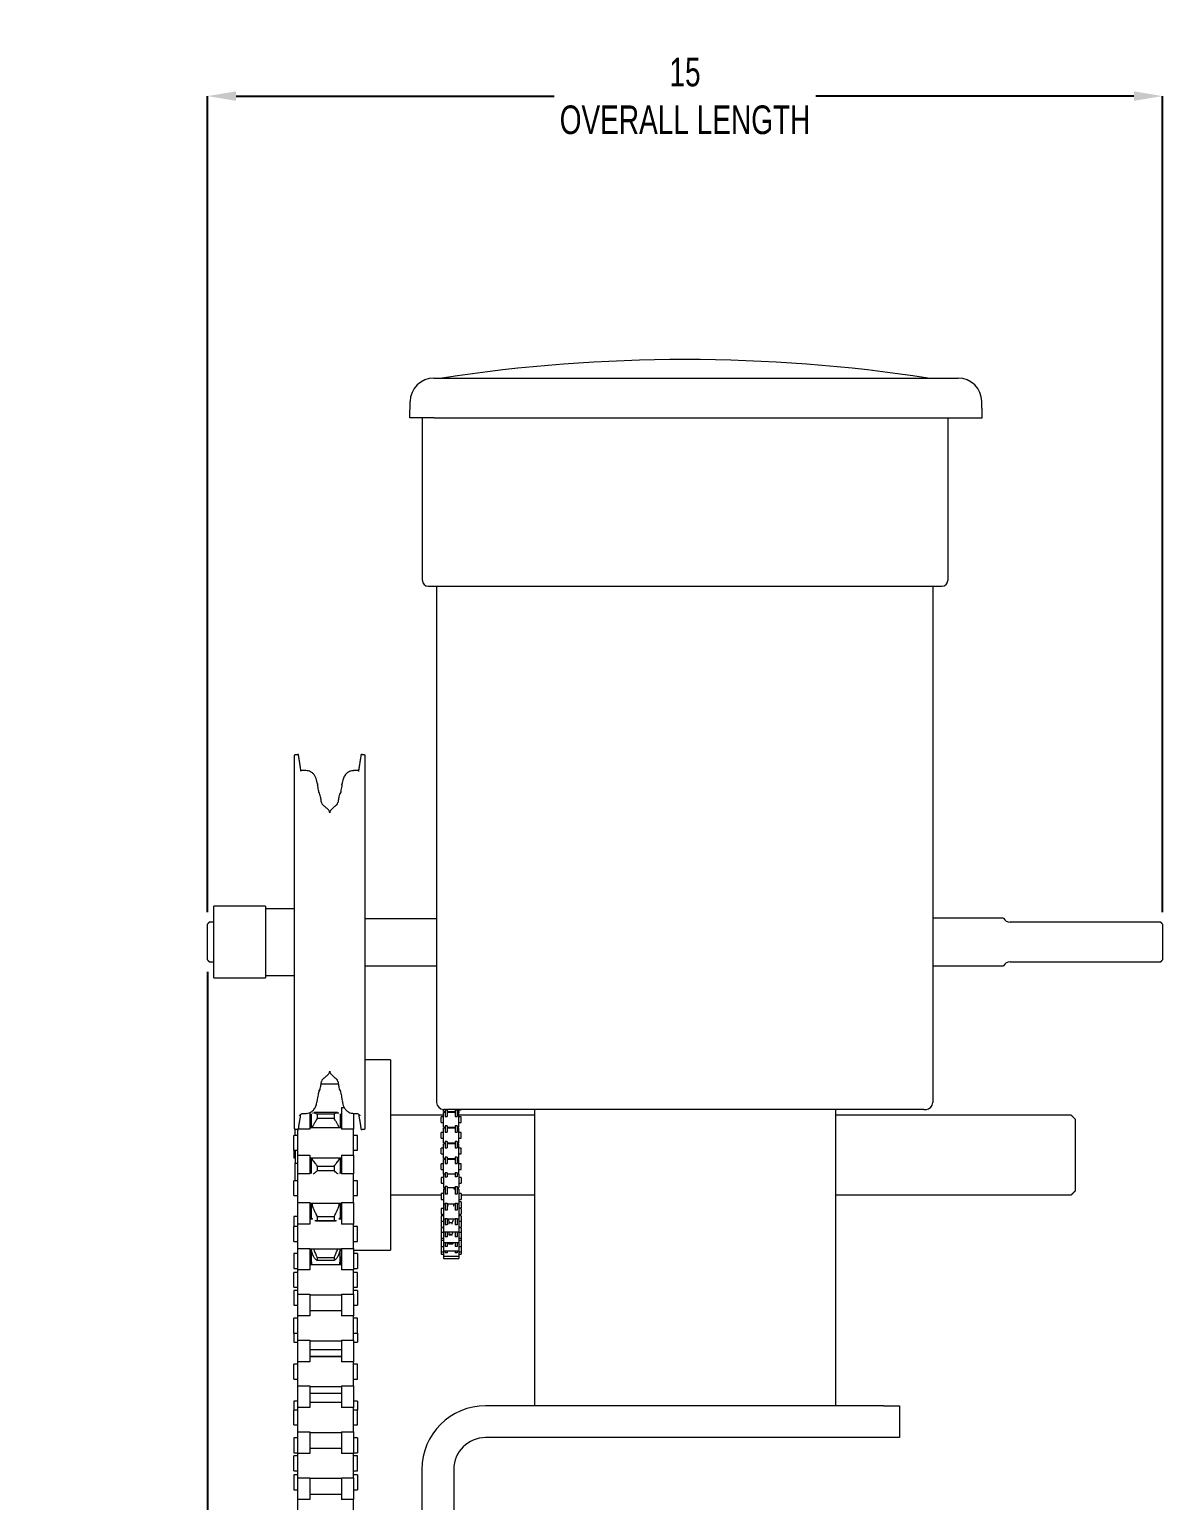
# Model space of a CAD drawing. Header units: inches. Extents: x -0.8 to 20, y 3.1 to 20.9.
# Drawn here: x 13.54 to 19.48, y 13.23 to 20.93 of the extents above; entities that cross this region are included whole.
import ezdxf

# ---------------------------------------------------------------- set-up
doc = ezdxf.new("R2010")
doc.units = ezdxf.units.IN
doc.header["$MEASUREMENT"] = 0
doc.header["$PDSIZE"] = -1
doc.layers.add('DIM', color=1, linetype='Continuous')
doc.styles.add('SLDTEXTSTYLE0', font='ARIAL.TTF', dxfattribs={"width": 0.7})
doc.dimstyles.new('SLDDIMSTYLE0', dxfattribs={"dimtxt": 0.15, "dimasz": 0.15, "dimexe": 0, "dimexo": 0.0625, "dimgap": 0.0375, "dimtad": 0, "dimtih": 1, "dimtoh": 1, "dimdec": 3, "dimlfac": 3, "dimrnd": 1e-09, "dimzin": 12, "dimdsep": 46, "dimtxsty": 'SLDTEXTSTYLE0', "dimsah": 1, "dimcen": 0.09, "dimadec": 0, "dimazin": 0, "dimtfac": 1, "dimtdec": 3, "dimtofl": 0, "dimtmove": 0, "dimatfit": 3, "dimfxl": 0, "dimtolj": 1, "dimtzin": 12, "dimarcsym": 0})
doc.dimstyles.new('SLDDIMSTYLE2', dxfattribs={"dimtxt": 0.15, "dimasz": 0.15, "dimexe": 0, "dimexo": 0.0625, "dimgap": 0.0375, "dimtad": 0, "dimtih": 1, "dimtoh": 1, "dimdec": 3, "dimlfac": 3, "dimrnd": 1e-09, "dimzin": 12, "dimdsep": 46, "dimtxsty": 'SLDTEXTSTYLE0', "dimsah": 1, "dimcen": 0.09, "dimadec": 0, "dimazin": 0, "dimtfac": 1, "dimtdec": 3, "dimtofl": 0, "dimtmove": 0, "dimatfit": 3, "dimfxl": 0, "dimtolj": 1, "dimtzin": 12, "dimarcsym": 0})

# ---------------------------------------------------------------- blocks, each defined once
blk = doc.blocks.new('*D11')
at = {"color": 0, "linetype": 'ByBlock', "lineweight": -2}
for p, q in [((14.4753, 16.3089), (14.4753, 20.581)), ((14.6253, 20.581), (16.291, 20.581)), ((19.3253, 20.581), (17.6596, 20.581)), ((19.4753, 16.3089), (19.4753, 20.581))]:
    blk.add_line(p, q, dxfattribs=at)
at = {"color": 0, "linetype": 'ByBlock'}
for points in [[(14.4753, 20.581), (14.6253, 20.556), (14.6253, 20.606)], [(19.4753, 20.581), (19.3253, 20.556), (19.3253, 20.606)]]:
    blk.add_solid(points, dxfattribs=at)
at = {"layer": 'DEFPOINTS', "color": 0, "linetype": 'ByBlock'}
for p in [(14.4753, 16.2464), (19.4753, 16.2464)]:
    blk.add_point(p, dxfattribs=at)
at = {"color": 0, "linetype": 'ByBlock', "insert": (16.9753, 20.581), "char_height": 0.15, "attachment_point": 5, "style": 'SLDTEXTSTYLE0'}
blk.add_mtext('15\\POVERALL LENGTH', dxfattribs=at)
blk = doc.blocks.new('*D12')
at = {"color": 0, "linetype": 'ByBlock', "lineweight": -2}
for p, q in [((14.4753, 15.9959), (14.4753, 10.6109)), ((15.8897, 13.0789), (15.8897, 10.6109)), ((14.4753, 10.6109), (14.0191, 10.6109)), ((14.6253, 10.6109), (15.7397, 10.6109))]:
    blk.add_line(p, q, dxfattribs=at)
at = {"color": 0, "linetype": 'ByBlock'}
for points in [[(14.4753, 10.6109), (14.6253, 10.5859), (14.6253, 10.6359)], [(15.8897, 10.6109), (15.7397, 10.5859), (15.7397, 10.6359)]]:
    blk.add_solid(points, dxfattribs=at)
at = {"layer": 'DEFPOINTS', "color": 0, "linetype": 'ByBlock'}
for p in [(14.4753, 16.0584), (15.8897, 13.1414)]:
    blk.add_point(p, dxfattribs=at)
at = {"color": 0, "linetype": 'ByBlock', "insert": (13.7647, 10.6109), "char_height": 0.15, "attachment_point": 5, "style": 'SLDTEXTSTYLE0'}
blk.add_mtext('4 1/4\\PSIDE\\PROOM', dxfattribs=at)

msp = doc.modelspace()

# ---------------------------------------------------------------- linework, layer by layer
at = {"color": 7, "linetype": 'Continuous', "lineweight": 15}
for p, q in [((15.660681, 19.104343), (15.662844, 19.104343)), ((15.662844, 19.104343), (18.287844, 19.104343)), ((18.287844, 19.104343), (18.290007, 19.104343)), ((18.290007, 19.104343), (18.404389, 19.104343)), ((15.534208, 18.89601), (15.5357, 18.981525)), ((15.662844, 18.89601), (15.534208, 18.89601)), ((15.600341, 18.045083), (15.600341, 18.89601)), ((15.662844, 18.89601), (18.530862, 18.89601)), ((18.350341, 18.89601), (18.350341, 18.045083)), ((15.630274, 18.01515), (15.651874, 18.01515)), ((15.651874, 18.01515), (18.298808, 18.01515)), ((15.675063, 18.01515), (15.675063, 15.338739)), ((15.75923, 18.015072), (15.935897, 18.015072)), ((18.272563, 18.01515), (18.272563, 15.312905)), ((18.298808, 18.01515), (18.320408, 18.01515)), ((14.929741, 17.130682), (14.929741, 15.836689)), ((15.300874, 15.174128), (15.300874, 17.130682)), ((15.050786, 16.977563), (15.0517, 16.974285)), ((14.508641, 15.964905), (14.508641, 16.339906)), ((14.778641, 16.339906), (14.778641, 15.964905)), ((15.675063, 16.27425), (15.300874, 16.27425)), ((14.475308, 16.058406), (14.475308, 16.246405)), ((19.475308, 16.246405), (19.475308, 16.058406)), ((14.929741, 15.836689), (14.929741, 15.174128)), ((15.434231, 15.53549), (15.434231, 14.938406)), ((15.115531, 15.472694), (15.115084, 15.472694)), ((15.675063, 15.338739), (15.675063, 15.312905)), ((15.010563, 15.260036), (15.010563, 15.17242)), ((15.017563, 15.251723), (15.017563, 15.179179)), ((15.048897, 15.252423), (15.048897, 15.22818)), ((15.048897, 15.252423), (15.13923, 15.252423)), ((15.13923, 15.252423), (15.13923, 15.22818)), ((15.170563, 15.251723), (15.170563, 15.179179)), ((15.17723, 15.286196), (15.17723, 15.17242)), ((15.17723, 15.286196), (15.191458, 15.286196)), ((15.239897, 15.255923), (15.239897, 15.17242)), ((15.710308, 15.26557), (15.710308, 15.27649)), ((15.710308, 15.183522), (15.710308, 15.260189)), ((15.72173, 15.276239), (15.71173, 15.276239)), ((15.730308, 15.271578), (15.720308, 15.271578)), ((15.720308, 15.271578), (15.720308, 15.239376)), ((15.72173, 15.276239), (15.725897, 15.276239)), ((18.225897, 15.276239), (15.725897, 15.276239)), ((15.730308, 15.271578), (15.730308, 15.239376)), ((15.767058, 15.260189), (15.767058, 15.26557)), ((15.781974, 15.271578), (15.771974, 15.271578)), ((15.771974, 15.271578), (15.771974, 15.239376)), ((15.781974, 15.271578), (15.781974, 15.239376)), ((15.791974, 15.26557), (15.791974, 15.27649)), ((15.791974, 15.26557), (15.791974, 15.260189)), ((15.791974, 15.183522), (15.791974, 15.260189)), ((15.802808, 15.276239), (15.802808, 15.2734)), ((16.188563, 13.945405), (16.188563, 15.276239)), ((17.76323, 15.276239), (17.76323, 13.945405)), ((18.225897, 15.276239), (18.230064, 15.276239)), ((18.230064, 15.276239), (18.240064, 15.276239)), ((14.93423, 15.140012), (14.93423, 15.173417)), ((15.010563, 15.17242), (14.951407, 15.17242)), ((15.13923, 15.22818), (15.048897, 15.22818)), ((15.239897, 15.17242), (15.17723, 15.17242)), ((15.239897, 15.036669), (15.239897, 15.17242)), ((15.699474, 15.206772), (15.699474, 15.236939)), ((15.710308, 15.101474), (15.710308, 15.178141)), ((15.720308, 15.239376), (15.730308, 15.239376)), ((15.730308, 15.18953), (15.720308, 15.18953)), ((15.720308, 15.18953), (15.720308, 15.157328)), ((15.730308, 15.18953), (15.730308, 15.157328)), ((15.767058, 15.183214), (15.767058, 15.183522)), ((15.767058, 15.178141), (15.767058, 15.183214)), ((15.771974, 15.239376), (15.781974, 15.239376)), ((15.781974, 15.18953), (15.771974, 15.18953)), ((15.771974, 15.18953), (15.771974, 15.157328)), ((15.781974, 15.18953), (15.781974, 15.157328)), ((15.791974, 15.101474), (15.791974, 15.178141)), ((15.802808, 15.206772), (15.802808, 15.236939)), ((19.017563, 15.225405), (19.017563, 15.078739)), ((14.92723, 15.062012), (14.92723, 15.140012)), ((14.947897, 15.036669), (14.947897, 15.171252)), ((15.260563, 15.062012), (15.260563, 15.140012)), ((15.699474, 15.124724), (15.699474, 15.154891)), ((15.710308, 15.019426), (15.710308, 15.096093)), ((15.720308, 15.157328), (15.730308, 15.157328)), ((15.730308, 15.107482), (15.720308, 15.107482)), ((15.720308, 15.107482), (15.720308, 15.07528)), ((15.730308, 15.107482), (15.730308, 15.07528)), ((15.767058, 15.096093), (15.767058, 15.101474)), ((15.771974, 15.157328), (15.781974, 15.157328)), ((15.781974, 15.107482), (15.771974, 15.107482)), ((15.771974, 15.107482), (15.771974, 15.07528)), ((15.781974, 15.107482), (15.781974, 15.07528)), ((15.791974, 15.019426), (15.791974, 15.096093)), ((15.802808, 15.124724), (15.802808, 15.154891)), ((14.92723, 15.062012), (14.92723, 15.044259)), ((14.92723, 15.044259), (14.92723, 15.023429)), ((14.93423, 15.062012), (14.93423, 14.995405)), ((14.947897, 15.036669), (15.010563, 15.036669)), ((14.947897, 14.902405), (14.947897, 15.036669)), ((15.010563, 15.036669), (15.010563, 14.938406)), ((15.017563, 15.022846), (15.017563, 14.942131)), ((15.170563, 15.022846), (15.170563, 14.942131)), ((15.17723, 15.036669), (15.239897, 15.036669)), ((15.17723, 15.036669), (15.17723, 14.938406)), ((15.239897, 15.036669), (15.239897, 14.938406)), ((15.699474, 15.042677), (15.699474, 15.072843)), ((15.720308, 15.07528), (15.730308, 15.07528)), ((15.730308, 15.025434), (15.720308, 15.025434)), ((15.720308, 15.025434), (15.720308, 14.993233)), ((15.730308, 15.025434), (15.730308, 14.993233)), ((15.767058, 15.014045), (15.767058, 15.019426)), ((15.771974, 15.07528), (15.781974, 15.07528)), ((15.781974, 15.025434), (15.771974, 15.025434)), ((15.771974, 15.025434), (15.771974, 14.993233)), ((15.781974, 15.025434), (15.781974, 14.993233)), ((15.802808, 15.042677), (15.802808, 15.072843)), ((19.017563, 15.078739), (19.017563, 14.995405)), ((14.93423, 14.902405), (14.93423, 14.995405)), ((15.010563, 14.995405), (15.017563, 14.995405)), ((15.048897, 14.979769), (15.048897, 14.954571)), ((15.048897, 14.979769), (15.13923, 14.979769)), ((15.13923, 14.954571), (15.048897, 14.954571)), ((15.13923, 14.979769), (15.13923, 14.954571)), ((15.699474, 14.960629), (15.699474, 14.990795)), ((15.710308, 14.937413), (15.710308, 15.014045)), ((15.720308, 14.993233), (15.730308, 14.993233)), ((15.730308, 14.943387), (15.720308, 14.943387)), ((15.720308, 14.943387), (15.720308, 14.922672)), ((15.730308, 14.943387), (15.730308, 14.922672)), ((15.771974, 14.993233), (15.781974, 14.993233)), ((15.781974, 14.943387), (15.771974, 14.943387)), ((15.771974, 14.943387), (15.771974, 14.922672)), ((15.781974, 14.943387), (15.781974, 14.922672)), ((15.791974, 14.937413), (15.791974, 15.014045)), ((15.802808, 14.960629), (15.802808, 14.990795)), ((19.017563, 14.995405), (19.017563, 14.848739)), ((14.92723, 14.824965), (14.92723, 14.902405)), ((15.010563, 14.938406), (14.947897, 14.938406)), ((14.947897, 14.788861), (14.947897, 14.902405)), ((15.239897, 14.938406), (15.17723, 14.938406)), ((15.239897, 14.788861), (15.239897, 14.938406)), ((15.260563, 14.824965), (15.260563, 14.902405)), ((15.434231, 14.938406), (15.434231, 14.538655)), ((15.699474, 14.920234), (15.699474, 14.900432)), ((15.699474, 14.900432), (15.699474, 14.890068)), ((15.720308, 14.937413), (15.710308, 14.937413)), ((15.710308, 14.937413), (15.710308, 14.866818)), ((15.720308, 14.922672), (15.730308, 14.922672)), ((15.730308, 14.872316), (15.720308, 14.872316)), ((15.720308, 14.872316), (15.720308, 14.832343)), ((15.771974, 14.937413), (15.730308, 14.937413)), ((15.730308, 14.872316), (15.730308, 14.832343)), ((15.767058, 14.858607), (15.767058, 14.867594)), ((15.781974, 14.922672), (15.771974, 14.922672)), ((15.771974, 14.872316), (15.781974, 14.872316)), ((15.771974, 14.872316), (15.771974, 14.832343)), ((15.791974, 14.937413), (15.781974, 14.937413)), ((15.781974, 14.872316), (15.781974, 14.832343)), ((15.791974, 14.937413), (15.791974, 14.866818)), ((15.802808, 14.920234), (15.802808, 14.900432)), ((15.802808, 14.900432), (15.802808, 14.890068)), ((14.947897, 14.788861), (15.010563, 14.788861)), ((14.947897, 14.67576), (14.947897, 14.788861)), ((15.010563, 14.788861), (15.010563, 14.67576)), ((15.17723, 14.788861), (15.239897, 14.788861)), ((15.17723, 14.788861), (15.17723, 14.67576)), ((15.239897, 14.788861), (15.239897, 14.67576)), ((15.699474, 14.835356), (15.699474, 14.81307)), ((15.699474, 14.81307), (15.699474, 14.80519)), ((15.710308, 14.858607), (15.710308, 14.801968)), ((15.710308, 14.801968), (15.710308, 14.78194)), ((15.730308, 14.832343), (15.720308, 14.832343)), ((15.781974, 14.832343), (15.771974, 14.832343)), ((15.791974, 14.858607), (15.791974, 14.801968)), ((15.791974, 14.801968), (15.791974, 14.78194)), ((15.802808, 14.835356), (15.802808, 14.81307)), ((15.802808, 14.81307), (15.802808, 14.80519)), ((15.802808, 14.791671), (15.802808, 14.761505)), ((14.92723, 14.71516), (14.92723, 14.662793)), ((15.017563, 14.785798), (15.017563, 14.706352)), ((15.048897, 14.71584), (15.048897, 14.693523)), ((15.048897, 14.71584), (15.13923, 14.71584)), ((15.13923, 14.71584), (15.13923, 14.693523)), ((15.170563, 14.785798), (15.170563, 14.706352)), ((15.699474, 14.75745), (15.699474, 14.732913)), ((15.699474, 14.732913), (15.699474, 14.727283)), ((15.699474, 14.718662), (15.699474, 14.689022)), ((15.710308, 14.7807), (15.710308, 14.718339)), ((15.710308, 14.718339), (15.710308, 14.704033)), ((15.720308, 14.784432), (15.730308, 14.784432)), ((15.720308, 14.784432), (15.720308, 14.747743)), ((15.730308, 14.747743), (15.720308, 14.747743)), ((15.730308, 14.784432), (15.730308, 14.747743)), ((15.771974, 14.784432), (15.781974, 14.784432)), ((15.771974, 14.784432), (15.771974, 14.747743)), ((15.781974, 14.747743), (15.771974, 14.747743)), ((15.781974, 14.784432), (15.781974, 14.747743)), ((15.791974, 14.78194), (15.791974, 14.7807)), ((15.791974, 14.7807), (15.791974, 14.718339)), ((15.791974, 14.718339), (15.791974, 14.704033)), ((15.802808, 14.75745), (15.802808, 14.732913)), ((15.802808, 14.732913), (15.802808, 14.727283)), ((15.802808, 14.718662), (15.802808, 14.689022)), ((14.92723, 14.584793), (14.92723, 14.662793)), ((15.010563, 14.67576), (14.947897, 14.67576)), ((14.947897, 14.548689), (14.947897, 14.67576)), ((15.017563, 14.706352), (15.017563, 14.701959)), ((15.13923, 14.693523), (15.048897, 14.693523)), ((15.170563, 14.701959), (15.170563, 14.706352)), ((15.239897, 14.67576), (15.17723, 14.67576)), ((15.239897, 14.548689), (15.239897, 14.67576)), ((15.260563, 14.584793), (15.260563, 14.662793)), ((15.699474, 14.689022), (15.699474, 14.662537)), ((15.699474, 14.662537), (15.699474, 14.658855)), ((15.699474, 14.656379), (15.699474, 14.632274)), ((15.710308, 14.704033), (15.710308, 14.644962)), ((15.710308, 14.644962), (15.710308, 14.635605)), ((15.710308, 14.635605), (15.710308, 14.584197)), ((15.720308, 14.704674), (15.730308, 14.704674)), ((15.720308, 14.704674), (15.720308, 14.672448)), ((15.730308, 14.672448), (15.720308, 14.672448)), ((15.720308, 14.635606), (15.730308, 14.635606)), ((15.720308, 14.635606), (15.720308, 14.608881)), ((15.730308, 14.704674), (15.730308, 14.672448)), ((15.730308, 14.635606), (15.730308, 14.608881)), ((15.740641, 14.675735), (15.740641, 14.683449)), ((15.740641, 14.683449), (15.756724, 14.683449)), ((15.756724, 14.675735), (15.756724, 14.683449)), ((15.771974, 14.704674), (15.781974, 14.704674)), ((15.771974, 14.704674), (15.771974, 14.672448)), ((15.781974, 14.672448), (15.771974, 14.672448)), ((15.771974, 14.635606), (15.781974, 14.635606)), ((15.771974, 14.635606), (15.771974, 14.608881)), ((15.781974, 14.704674), (15.781974, 14.672448)), ((15.781974, 14.635606), (15.781974, 14.608881)), ((15.791974, 14.704033), (15.791974, 14.644962)), ((15.791974, 14.644962), (15.791974, 14.635605)), ((15.791974, 14.635605), (15.791974, 14.584197)), ((15.802808, 14.689022), (15.802808, 14.662537)), ((15.802808, 14.662537), (15.802808, 14.658855)), ((15.802808, 14.656379), (15.802808, 14.632274)), ((15.699474, 14.632274), (15.699474, 14.604209)), ((15.699474, 14.604209), (15.699474, 14.602107)), ((15.699474, 14.602107), (15.699474, 14.589032)), ((15.699474, 14.589032), (15.699474, 14.559803)), ((15.699474, 14.559803), (15.699474, 14.558865)), ((15.699474, 14.558865), (15.699474, 14.53075)), ((15.710308, 14.584197), (15.710308, 14.578857)), ((15.710308, 14.578857), (15.710308, 14.537999)), ((15.730308, 14.608881), (15.720308, 14.608881)), ((15.720308, 14.579451), (15.720308, 14.559087)), ((15.730308, 14.559087), (15.720308, 14.559087)), ((15.730308, 14.579451), (15.730308, 14.559087)), ((15.740641, 14.623771), (15.756724, 14.623771)), ((15.740641, 14.617331), (15.740641, 14.623771)), ((15.756724, 14.617331), (15.740641, 14.617331)), ((15.740641, 14.570377), (15.740641, 14.575367)), ((15.740641, 14.575367), (15.756724, 14.575367)), ((15.756724, 14.570377), (15.740641, 14.570377)), ((15.756724, 14.617331), (15.756724, 14.623771)), ((15.756724, 14.570377), (15.756724, 14.575367)), ((15.781974, 14.608881), (15.771974, 14.608881)), ((15.771974, 14.579451), (15.771974, 14.559087)), ((15.781974, 14.559087), (15.771974, 14.559087)), ((15.781974, 14.579451), (15.781974, 14.559087)), ((15.791974, 14.584197), (15.791974, 14.578857)), ((15.791974, 14.578857), (15.791974, 14.537999)), ((15.802808, 14.632274), (15.802808, 14.604209)), ((15.802808, 14.604209), (15.802808, 14.602107)), ((15.802808, 14.602107), (15.802808, 14.589032)), ((15.802808, 14.589032), (15.802808, 14.559803)), ((15.802808, 14.559803), (15.802808, 14.558865)), ((15.802808, 14.558865), (15.802808, 14.53075)), ((14.92723, 14.522026), (14.92723, 14.464856)), ((14.947897, 14.548689), (15.010563, 14.548689)), ((14.947897, 14.435588), (14.947897, 14.548689)), ((15.010563, 14.548689), (15.010563, 14.435588)), ((15.017563, 14.545626), (15.017563, 14.506489)), ((15.017563, 14.506489), (15.017563, 14.467665)), ((15.048897, 14.500815), (15.048897, 14.484777)), ((15.048897, 14.500815), (15.13923, 14.500815)), ((15.13923, 14.484777), (15.048897, 14.484777)), ((15.13923, 14.500815), (15.13923, 14.484777)), ((15.170563, 14.506489), (15.170563, 14.545626)), ((15.170563, 14.506489), (15.170563, 14.467665)), ((15.17723, 14.548689), (15.239897, 14.548689)), ((15.17723, 14.548689), (15.17723, 14.435588)), ((15.239897, 14.548689), (15.239897, 14.435588)), ((15.260563, 14.522026), (15.260563, 14.464856)), ((15.699474, 14.53075), (15.699474, 14.53052)), ((15.699474, 14.53075), (15.699474, 14.517984)), ((15.710308, 14.537999), (15.710308, 14.535615)), ((15.710308, 14.535615), (15.710308, 14.507855)), ((15.710308, 14.507855), (15.710308, 14.50727)), ((15.710308, 14.50727), (15.710308, 14.494734)), ((15.720308, 14.535615), (15.720308, 14.524668)), ((15.730308, 14.524668), (15.720308, 14.524668)), ((15.720308, 14.50727), (15.720308, 14.506732)), ((15.730308, 14.506732), (15.720308, 14.506732)), ((15.730308, 14.535615), (15.730308, 14.524668)), ((15.730308, 14.50727), (15.730308, 14.506732)), ((15.771974, 14.535615), (15.771974, 14.524668)), ((15.781974, 14.524668), (15.771974, 14.524668)), ((15.771974, 14.50727), (15.771974, 14.506732)), ((15.781974, 14.506732), (15.771974, 14.506732)), ((15.781974, 14.535615), (15.781974, 14.524668)), ((15.781974, 14.50727), (15.781974, 14.506732)), ((15.791974, 14.537999), (15.791974, 14.535615)), ((15.791974, 14.535615), (15.791974, 14.507855)), ((15.791974, 14.507855), (15.791974, 14.50727)), ((15.791974, 14.50727), (15.791974, 14.494734)), ((15.802808, 14.53075), (15.802808, 14.53052)), ((15.802808, 14.53075), (15.802808, 14.517984)), ((14.92723, 14.464856), (14.92723, 14.444026)), ((14.92723, 14.34462), (14.92723, 14.42262)), ((15.010563, 14.435588), (14.947897, 14.435588)), ((14.947897, 14.308517), (14.947897, 14.435588)), ((15.017563, 14.467665), (15.017563, 14.461787)), ((15.170563, 14.461787), (15.170563, 14.467665)), ((15.239897, 14.435588), (15.17723, 14.435588)), ((15.239897, 14.308517), (15.239897, 14.435588)), ((15.260563, 14.464856), (15.260563, 14.444026)), ((15.260563, 14.34462), (15.260563, 14.42262)), ((14.92723, 14.328892), (14.92723, 14.271722)), ((15.260563, 14.328892), (15.260563, 14.271722)), ((14.92723, 14.271722), (14.92723, 14.250892)), ((14.947897, 14.308517), (15.010563, 14.308517)), ((14.947897, 14.195416), (14.947897, 14.308517)), ((15.010563, 14.308517), (15.010563, 14.195416)), ((15.17723, 14.308517), (15.239897, 14.308517)), ((15.17723, 14.308517), (15.17723, 14.195416)), ((15.239897, 14.308517), (15.239897, 14.195416)), ((15.260563, 14.271722), (15.260563, 14.250892)), ((14.92723, 14.104449), (14.92723, 14.182449)), ((15.010563, 14.195416), (14.947897, 14.195416)), ((14.947897, 14.068345), (14.947897, 14.195416)), ((15.239897, 14.195416), (15.17723, 14.195416)), ((15.239897, 14.068345), (15.239897, 14.195416)), ((15.260563, 14.104449), (15.260563, 14.182449)), ((14.92723, 14.104449), (14.92723, 14.078587)), ((15.260563, 14.104449), (15.260563, 14.078587)), ((14.92723, 14.078587), (14.92723, 14.057757)), ((14.947897, 14.068345), (15.010563, 14.068345)), ((14.947897, 13.955245), (14.947897, 14.068345)), ((15.010563, 14.068345), (15.010563, 13.955245)), ((15.17723, 14.068345), (15.239897, 14.068345)), ((15.17723, 14.068345), (15.17723, 13.955245)), ((15.239897, 14.068345), (15.239897, 13.955245)), ((15.260563, 14.078587), (15.260563, 14.057757)), ((14.92723, 13.942623), (14.92723, 13.942277)), ((14.92723, 13.864277), (14.92723, 13.942277)), ((15.010563, 13.955245), (14.947897, 13.955245)), ((14.947897, 13.828173), (14.947897, 13.955245)), ((15.239897, 13.955245), (15.17723, 13.955245)), ((15.239897, 13.828173), (15.239897, 13.955245)), ((15.260563, 13.942623), (15.260563, 13.942277)), ((15.260563, 13.864277), (15.260563, 13.942277)), ((16.188563, 13.724739), (16.188563, 13.945405)), ((17.76323, 13.945405), (17.76323, 13.724739)), ((14.947897, 13.828173), (15.010563, 13.828173)), ((14.947897, 13.715072), (14.947897, 13.828173)), ((15.010563, 13.828173), (15.010563, 13.715072)), ((15.17723, 13.828173), (15.239897, 13.828173)), ((15.17723, 13.828173), (15.17723, 13.715072)), ((15.239897, 13.828173), (15.239897, 13.715072)), ((14.92723, 13.749489), (14.92723, 13.702105)), ((15.010563, 13.715072), (14.947897, 13.715072)), ((14.947897, 13.588001), (14.947897, 13.715072)), ((15.239897, 13.715072), (15.17723, 13.715072)), ((15.239897, 13.588001), (15.239897, 13.715072)), ((15.260563, 13.749489), (15.260563, 13.702105)), ((16.221538, 13.724739), (15.931397, 13.724739)), ((16.23023, 13.724739), (16.221538, 13.724739)), ((17.721563, 13.724739), (16.23023, 13.724739)), ((17.730255, 13.724739), (17.721563, 13.724739)), ((18.01473, 13.724739), (17.730255, 13.724739)), ((18.01473, 13.724739), (18.098063, 13.724739)), ((18.098063, 13.724739), (18.098063, 13.558072)), ((14.92723, 13.624105), (14.92723, 13.702105)), ((15.260563, 13.624105), (15.260563, 13.702105)), ((14.92723, 13.556355), (14.92723, 13.499185)), ((14.947897, 13.588001), (15.010563, 13.588001)), ((14.947897, 13.4749), (14.947897, 13.588001)), ((15.010563, 13.588001), (15.010563, 13.4749)), ((15.17723, 13.588001), (15.239897, 13.588001)), ((15.17723, 13.588001), (15.17723, 13.4749)), ((15.239897, 13.588001), (15.239897, 13.4749)), ((15.260563, 13.556355), (15.260563, 13.499185)), ((18.01473, 13.558072), (15.931397, 13.558072)), ((18.098063, 13.558072), (18.01473, 13.558072)), ((14.92723, 13.499185), (14.92723, 13.478354)), ((15.260563, 13.499185), (15.260563, 13.478354)), ((14.92723, 13.383932), (14.92723, 13.461933)), ((15.010563, 13.4749), (14.947897, 13.4749)), ((14.947897, 13.347829), (14.947897, 13.4749)), ((15.239897, 13.4749), (15.17723, 13.4749)), ((15.239897, 13.347829), (15.239897, 13.4749)), ((15.260563, 13.383932), (15.260563, 13.461933)), ((14.92723, 13.36322), (14.92723, 13.30605)), ((14.947897, 13.347829), (15.010563, 13.347829)), ((14.947897, 13.234728), (14.947897, 13.347829)), ((15.010563, 13.347829), (15.010563, 13.234728)), ((15.17723, 13.347829), (15.239897, 13.347829)), ((15.17723, 13.347829), (15.17723, 13.234728)), ((15.239897, 13.347829), (15.239897, 13.234728)), ((15.260563, 13.36322), (15.260563, 13.30605)), ((15.598063, 13.391405), (15.598063, 11.141405)), ((15.76473, 13.391405), (15.76473, 11.141405)), ((14.92723, 13.30605), (14.92723, 13.28522)), ((15.260563, 13.30605), (15.260563, 13.28522)), ((15.010563, 13.234728), (14.947897, 13.234728)), ((14.947897, 13.107657), (14.947897, 13.234728)), ((15.239897, 13.234728), (15.17723, 13.234728)), ((15.239897, 13.107657), (15.239897, 13.234728))]:
    msp.add_line(p, q, dxfattribs=at)
for centre, radius, start, end in [((16.975344, 10.868481), 8.333333, 81.2281669, 98.7718331), ((15.660681, 18.979343), 0.125, 90, 179), ((18.404389, 18.979343), 0.125, 1, 90), ((15.630274, 18.045083), 0.029933, 180, 270), ((18.320408, 18.045083), 0.029933, 270, 0), ((15.092739, 16.886399), 0.020833, 189, 228.3263491), ((15.137876, 16.886399), 0.020833, 311.6736509, 351), ((15.094474, 16.829072), 0.020833, 0, 48.3263491), ((15.136141, 16.829072), 0.020833, 131.6736509, 180), ((18.678059, 16.298072), 0.041667, 210, 270), ((18.678059, 16.006739), 0.041667, 90, 150), ((15.092739, 15.418411), 0.020833, 131.6736509, 171), ((15.094474, 15.475739), 0.020833, 311.6736509, 0), ((15.136141, 15.475739), 0.020833, 180, 228.3263491), ((15.137876, 15.418411), 0.020833, 9, 48.3263491), ((15.71173, 15.312905), 0.036667, 180, 270), ((18.235897, 15.312905), 0.036667, 270, 0), ((15.931397, 13.391405), 0.333333, 90, 180), ((15.931397, 13.391405), 0.166667, 90, 180)]:
    msp.add_arc(centre, radius, start, end, dxfattribs=at)
for points in [[(18.530862, 18.89601), (18.52937, 18.981525)], [(15.755174, 18.01515), (15.755174, 18.014935)], [(15.804541, 18.01515), (15.804541, 18.015072)], [(15.867874, 18.015072), (15.867874, 18.01515)], [(14.951141, 17.134072), (14.929741, 17.130682)], [(14.965227, 17.045138), (14.951141, 17.134072)], [(15.279474, 17.134072), (15.265411, 17.045283)], [(15.300874, 17.130682), (15.279474, 17.134072)], [(14.990465, 17.049547), (14.97652, 17.049547)], [(15.254111, 17.049547), (15.24015, 17.049547)], [(15.050235, 16.982839), (15.0517, 16.974285)], [(15.178915, 16.974285), (15.18038, 16.982839)], [(15.072162, 16.88314), (15.067417, 16.913104)], [(15.108326, 16.844633), (15.078887, 16.870838)], [(15.151728, 16.870838), (15.122289, 16.844633)], [(15.163202, 16.913124), (15.158453, 16.88314)], [(14.778641, 16.339906), (14.508641, 16.339906)], [(14.485308, 16.256405), (14.475308, 16.246405)], [(14.508641, 16.256405), (14.485308, 16.256405)], [(14.929741, 16.326905), (14.778641, 16.326905)], [(18.641974, 16.277239), (18.272563, 16.277239)], [(19.465307, 16.256405), (18.678059, 16.256405)], [(19.475308, 16.246405), (19.465307, 16.256405)], [(14.475308, 16.058406), (14.485308, 16.048405)], [(14.485308, 16.048405), (14.508641, 16.048405)], [(15.300874, 16.027572), (15.675063, 16.027572)], [(18.272563, 16.027572), (18.641974, 16.027572)], [(18.678059, 16.048405), (19.465307, 16.048405)], [(19.465307, 16.048405), (19.475308, 16.058406)], [(14.508641, 15.964905), (14.778641, 15.964905)], [(14.778641, 15.977905), (14.929741, 15.977905)], [(15.434231, 15.53549), (15.300874, 15.53549)], [(15.067417, 15.391707), (15.072162, 15.421671)], [(15.160609, 15.408057), (15.070006, 15.408057)], [(15.078887, 15.433973), (15.108326, 15.460177)], [(15.122289, 15.460177), (15.151728, 15.433973)], [(15.158453, 15.421671), (15.163202, 15.391687)], [(15.050235, 15.321971), (15.0517, 15.330526)], [(15.178915, 15.330526), (15.18038, 15.321971)], [(14.951141, 15.170739), (14.963804, 15.250689)], [(14.97652, 15.255264), (14.990465, 15.255264)], [(15.010563, 15.251723), (15.019913, 15.251723)], [(15.025846, 15.257718), (15.029965, 15.25873)], [(15.155191, 15.259016), (15.03291, 15.259016)], [(15.158162, 15.25873), (15.16228, 15.257718)], [(15.168214, 15.251723), (15.17723, 15.251723)], [(15.24015, 15.255264), (15.254111, 15.255264)], [(15.266795, 15.250791), (15.279474, 15.170739)], [(15.710308, 15.26557), (15.720308, 15.26557)], [(15.720308, 15.260189), (15.710308, 15.260189)], [(15.730308, 15.26557), (15.771974, 15.26557)], [(15.771974, 15.260189), (15.730308, 15.260189)], [(15.781974, 15.26557), (15.791974, 15.26557)], [(15.791974, 15.260189), (15.781974, 15.260189)], [(15.791974, 15.2734), (15.802808, 15.2734)], [(14.929741, 15.174128), (14.951141, 15.170739)], [(15.017563, 15.245405), (15.010563, 15.245405)], [(15.17723, 15.179179), (15.010563, 15.179179)], [(15.025137, 15.186618), (15.023438, 15.179179)], [(15.029965, 15.195523), (15.025137, 15.186618)], [(15.16299, 15.186618), (15.158162, 15.195523)], [(15.164689, 15.179179), (15.16299, 15.186618)], [(15.279474, 15.170739), (15.300874, 15.174128)], [(15.710308, 15.245405), (15.434231, 15.245405)], [(15.710308, 15.236939), (15.699474, 15.236939)], [(15.699474, 15.206772), (15.710308, 15.206772)], [(15.710308, 15.183522), (15.720308, 15.183522)], [(15.720308, 15.178141), (15.710308, 15.178141)], [(15.730308, 15.183522), (15.771974, 15.183522)], [(15.771974, 15.178141), (15.730308, 15.178141)], [(15.781974, 15.183522), (15.791974, 15.183522)], [(15.791974, 15.178141), (15.781974, 15.178141)], [(16.188563, 15.245405), (15.791974, 15.245405)], [(15.802808, 15.236939), (15.791974, 15.236939)], [(15.791974, 15.206772), (15.802808, 15.206772)], [(18.997563, 15.245405), (17.76323, 15.245405)], [(19.017563, 15.225405), (18.997563, 15.245405)], [(14.947897, 15.140012), (14.92723, 15.140012)], [(15.260563, 15.140012), (15.239897, 15.140012)], [(15.710308, 15.154891), (15.699474, 15.154891)], [(15.699474, 15.124724), (15.710308, 15.124724)], [(15.710308, 15.101474), (15.720308, 15.101474)], [(15.720308, 15.096093), (15.710308, 15.096093)], [(15.730308, 15.101474), (15.771974, 15.101474)], [(15.771974, 15.096093), (15.730308, 15.096093)], [(15.730474, 15.100292), (15.73262, 15.095006)], [(15.764745, 15.095006), (15.766891, 15.100292)], [(15.781974, 15.101474), (15.791974, 15.101474)], [(15.791974, 15.096093), (15.781974, 15.096093)], [(15.802808, 15.154891), (15.791974, 15.154891)], [(15.791974, 15.124724), (15.802808, 15.124724)], [(14.92723, 15.062012), (14.947897, 15.062012)], [(14.92723, 15.023429), (14.93423, 15.023429)], [(15.010563, 15.022846), (15.17723, 15.022846)], [(15.021192, 15.022846), (15.025137, 15.010297)], [(15.16299, 15.010297), (15.166935, 15.022846)], [(15.239897, 15.062012), (15.260563, 15.062012)], [(15.710308, 15.072843), (15.699474, 15.072843)], [(15.699474, 15.042677), (15.710308, 15.042677)], [(15.710308, 15.019426), (15.720308, 15.019426)], [(15.730308, 15.019426), (15.771974, 15.019426)], [(15.730474, 15.019184), (15.731894, 15.014045)], [(15.765471, 15.014045), (15.766891, 15.019184)], [(15.781974, 15.019426), (15.791974, 15.019426)], [(15.802808, 15.072843), (15.791974, 15.072843)], [(15.791974, 15.042677), (15.802808, 15.042677)], [(14.93423, 14.995405), (14.947897, 14.995405)], [(15.021745, 14.942131), (15.010563, 14.942131)], [(15.025137, 15.010297), (15.029965, 15.00455)], [(15.158162, 15.00455), (15.16299, 15.010297)], [(15.17723, 14.942131), (15.166381, 14.942131)], [(15.710308, 14.990795), (15.699474, 14.990795)], [(15.699474, 14.960629), (15.710308, 14.960629)], [(15.720308, 15.014045), (15.710308, 15.014045)], [(15.771974, 15.014045), (15.730308, 15.014045)], [(15.791974, 15.014045), (15.781974, 15.014045)], [(15.802808, 14.990795), (15.791974, 14.990795)], [(15.791974, 14.960629), (15.802808, 14.960629)], [(14.947897, 14.902405), (14.92723, 14.902405)], [(15.029965, 14.938853), (15.029015, 14.938406)], [(15.159112, 14.938406), (15.158162, 14.938853)], [(15.260563, 14.902405), (15.239897, 14.902405)], [(15.710308, 14.920234), (15.699474, 14.920234)], [(15.699474, 14.890068), (15.710308, 14.890068)], [(15.710308, 14.866818), (15.720308, 14.866818)], [(15.730308, 14.866818), (15.771974, 14.866818)], [(15.781974, 14.866818), (15.791974, 14.866818)], [(15.802808, 14.920234), (15.791974, 14.920234)], [(15.791974, 14.890068), (15.802808, 14.890068)], [(14.92723, 14.824965), (14.947897, 14.824965)], [(15.239897, 14.824965), (15.260563, 14.824965)], [(15.434231, 14.828739), (15.699474, 14.828739)], [(15.710308, 14.835356), (15.699474, 14.835356)], [(15.699474, 14.80519), (15.710308, 14.80519)], [(15.720308, 14.858607), (15.710308, 14.858607)], [(15.730474, 14.860632), (15.730849, 14.858529)], [(15.766516, 14.858529), (15.766891, 14.860632)], [(15.771974, 14.858607), (15.767004, 14.858607)], [(15.791974, 14.858607), (15.781974, 14.858607)], [(15.802808, 14.835356), (15.791974, 14.835356)], [(15.791974, 14.80519), (15.802808, 14.80519)], [(15.802808, 14.791671), (15.791974, 14.791671)], [(15.802808, 14.828739), (16.188563, 14.828739)], [(17.76323, 14.828739), (18.997563, 14.828739)], [(18.997563, 14.828739), (19.017563, 14.848739)], [(14.947897, 14.71516), (14.92723, 14.71516)], [(15.010563, 14.785798), (15.17723, 14.785798)], [(15.017563, 14.754327), (15.010563, 14.754327)], [(15.021705, 14.785798), (15.025137, 14.767127)], [(15.025137, 14.767127), (15.029965, 14.755322)], [(15.158162, 14.755322), (15.16299, 14.767127)], [(15.16299, 14.767127), (15.166422, 14.785798)], [(15.710308, 14.75745), (15.699474, 14.75745)], [(15.699474, 14.727283), (15.710308, 14.727283)], [(15.710308, 14.718662), (15.699474, 14.718662)], [(15.710308, 14.78194), (15.720308, 14.78194)], [(15.720308, 14.7807), (15.710308, 14.7807)], [(15.730308, 14.78194), (15.771974, 14.78194)], [(15.731347, 14.78194), (15.73262, 14.773826)], [(15.73262, 14.773826), (15.734203, 14.769212)], [(15.763769, 14.770836), (15.764745, 14.773826)], [(15.764745, 14.773826), (15.766018, 14.78194)], [(15.771974, 14.7807), (15.767058, 14.7807)], [(15.781974, 14.78194), (15.791974, 14.78194)], [(15.791974, 14.7807), (15.781974, 14.7807)], [(15.791974, 14.761505), (15.802808, 14.761505)], [(15.802808, 14.75745), (15.791974, 14.75745)], [(15.791974, 14.727283), (15.802808, 14.727283)], [(15.802808, 14.718662), (15.791974, 14.718662)], [(14.947897, 14.662793), (14.92723, 14.662793)], [(15.025529, 14.701959), (15.010563, 14.701959)], [(15.018049, 14.708966), (15.017563, 14.706352)], [(15.025137, 14.701837), (15.018049, 14.708966)], [(15.042513, 14.692579), (15.145653, 14.692579)], [(15.17723, 14.701959), (15.162598, 14.701959)], [(15.170078, 14.708966), (15.16299, 14.701837)], [(15.260563, 14.662793), (15.239897, 14.662793)], [(15.710308, 14.689022), (15.699474, 14.689022)], [(15.699474, 14.658855), (15.710308, 14.658855)], [(15.710308, 14.656379), (15.699474, 14.656379)], [(15.710308, 14.704033), (15.720308, 14.704033)], [(15.710308, 14.635605), (15.720308, 14.635605)], [(15.730308, 14.704033), (15.771974, 14.704033)], [(15.730308, 14.635605), (15.771974, 14.635605)], [(15.733283, 14.704033), (15.734203, 14.700999)], [(15.763162, 14.700999), (15.764082, 14.704033)], [(15.781974, 14.704033), (15.791974, 14.704033)], [(15.781974, 14.635605), (15.791974, 14.635605)], [(15.802808, 14.689022), (15.791974, 14.689022)], [(15.791974, 14.658855), (15.802808, 14.658855)], [(15.802808, 14.656379), (15.791974, 14.656379)], [(14.92723, 14.584793), (14.947897, 14.584793)], [(15.239897, 14.584793), (15.260563, 14.584793)], [(15.710308, 14.632274), (15.699474, 14.632274)], [(15.699474, 14.602107), (15.710308, 14.602107)], [(15.710308, 14.589032), (15.699474, 14.589032)], [(15.699474, 14.558865), (15.710308, 14.558865)], [(15.710308, 14.578857), (15.791974, 14.578857)], [(15.739325, 14.578857), (15.740641, 14.575367)], [(15.756724, 14.575367), (15.758041, 14.578857)], [(15.802808, 14.632274), (15.791974, 14.632274)], [(15.791974, 14.602107), (15.802808, 14.602107)], [(15.802808, 14.589032), (15.791974, 14.589032)], [(15.791974, 14.558865), (15.802808, 14.558865)], [(14.947897, 14.522026), (14.92723, 14.522026)], [(15.010563, 14.545626), (15.17723, 14.545626)], [(15.025137, 14.518133), (15.018049, 14.544246)], [(15.018049, 14.486267), (15.021423, 14.461787)], [(15.029965, 14.507173), (15.025137, 14.518133)], [(15.16299, 14.518133), (15.158162, 14.507173)], [(15.170078, 14.544246), (15.16299, 14.518133)], [(15.166704, 14.461787), (15.170078, 14.486267)], [(15.170078, 14.486267), (15.170563, 14.506489)], [(15.170563, 14.538655), (15.17723, 14.538655)], [(15.239897, 14.538655), (15.434231, 14.538655)], [(15.260563, 14.522026), (15.239897, 14.522026)], [(15.699474, 14.53052), (15.710308, 14.53052)], [(15.699474, 14.517984), (15.710308, 14.517984)], [(15.710308, 14.535615), (15.791974, 14.535615)], [(15.710308, 14.50727), (15.791974, 14.50727)], [(15.710308, 14.494734), (15.791974, 14.494734)], [(15.791974, 14.53052), (15.802808, 14.53052)], [(15.791974, 14.517984), (15.802808, 14.517984)], [(14.92723, 14.444026), (14.947897, 14.444026)], [(14.947897, 14.42262), (14.92723, 14.42262)], [(15.17723, 14.461787), (15.010563, 14.461787)], [(15.017781, 14.461787), (15.017563, 14.467665)], [(15.170563, 14.467665), (15.170438, 14.461787)], [(15.239897, 14.444026), (15.260563, 14.444026)], [(15.260563, 14.42262), (15.239897, 14.42262)], [(14.92723, 14.34462), (14.947897, 14.34462)], [(14.947897, 14.328892), (14.92723, 14.328892)], [(15.239897, 14.34462), (15.260563, 14.34462)], [(15.260563, 14.328892), (15.239897, 14.328892)], [(14.92723, 14.250892), (14.947897, 14.250892)], [(15.010563, 14.305454), (15.17723, 14.305454)], [(15.239897, 14.250892), (15.260563, 14.250892)], [(14.947897, 14.182449), (14.92723, 14.182449)], [(15.17723, 14.221615), (15.010563, 14.221615)], [(15.260563, 14.182449), (15.239897, 14.182449)], [(14.92723, 14.104449), (14.947897, 14.104449)], [(15.239897, 14.104449), (15.260563, 14.104449)], [(14.92723, 14.057757), (14.947897, 14.057757)], [(15.010563, 14.065282), (15.17723, 14.065282)], [(15.010563, 14.018591), (15.17723, 14.018591)], [(15.239897, 14.057757), (15.260563, 14.057757)], [(14.947897, 13.942623), (14.92723, 13.942623)], [(14.947897, 13.942277), (14.92723, 13.942277)], [(15.17723, 13.98179), (15.010563, 13.98179)], [(15.17723, 13.981443), (15.010563, 13.981443)], [(15.260563, 13.942623), (15.239897, 13.942623)], [(15.260563, 13.942277), (15.239897, 13.942277)], [(14.92723, 13.864277), (14.947897, 13.864277)], [(15.239897, 13.864277), (15.260563, 13.864277)], [(15.010563, 13.82511), (15.17723, 13.82511)], [(15.17723, 13.788655), (15.010563, 13.788655)], [(14.947897, 13.749489), (14.92723, 13.749489)], [(15.17723, 13.741271), (15.010563, 13.741271)], [(15.260563, 13.749489), (15.239897, 13.749489)], [(14.947897, 13.702105), (14.92723, 13.702105)], [(15.260563, 13.702105), (15.239897, 13.702105)], [(14.92723, 13.624105), (14.947897, 13.624105)], [(14.947897, 13.556355), (14.92723, 13.556355)], [(15.010563, 13.584938), (15.17723, 13.584938)], [(15.239897, 13.624105), (15.260563, 13.624105)], [(15.260563, 13.556355), (15.239897, 13.556355)], [(14.92723, 13.478354), (14.947897, 13.478354)], [(15.17723, 13.501099), (15.010563, 13.501099)], [(15.239897, 13.478354), (15.260563, 13.478354)], [(14.947897, 13.461933), (14.92723, 13.461933)], [(15.260563, 13.461933), (15.239897, 13.461933)], [(14.92723, 13.383932), (14.947897, 13.383932)], [(14.947897, 13.36322), (14.92723, 13.36322)], [(15.010563, 13.344766), (15.17723, 13.344766)], [(15.239897, 13.383932), (15.260563, 13.383932)], [(15.260563, 13.36322), (15.239897, 13.36322)], [(14.92723, 13.28522), (14.947897, 13.28522)], [(15.17723, 13.260927), (15.010563, 13.260927)], [(15.239897, 13.28522), (15.260563, 13.28522)]]:
    msp.add_open_spline(points, degree=1, dxfattribs=at)
for points, knots in [([(14.976588, 17.049834), (14.974767, 17.049844), (14.970932, 17.049865), (14.966501, 17.051772), (14.964424, 17.053518), (14.963819, 17.054027)], [0, 0, 0, 0, 0.390291739, 0.822256785, 1, 1, 1, 1]), ([(15.050177, 16.982839), (15.049619, 16.986762), (15.048199, 16.99495), (15.044613, 17.008367), (15.037833, 17.02295), (15.02781, 17.035262), (15.015929, 17.043609), (15.003382, 17.04863), (14.994871, 17.049177), (14.990545, 17.049456)], [0, 0, 0, 0, 0.10276915, 0.26144969, 0.42827665, 0.59266189, 0.74068327, 0.86821031, 1, 1, 1, 1]), ([(15.240172, 17.049125), (15.238858, 17.049254), (15.233276, 17.049803), (15.223997, 17.047341), (15.213369, 17.042733), (15.204676, 17.036415), (15.197547, 17.028963), (15.191732, 17.020402), (15.187076, 17.010601), (15.183413, 16.999172), (15.181515, 16.989964), (15.180607, 16.98455), (15.18038, 16.982839)], [0, 0, 0, 0, 0.04017185, 0.17065788, 0.28517055, 0.39359169, 0.49572882, 0.59868681, 0.70846079, 0.82685383, 0.96779756, 1, 1, 1, 1]), ([(15.266779, 17.053915), (15.26511, 17.052838), (15.261453, 17.050477), (15.25674, 17.049117), (15.254282, 17.049562), (15.254223, 17.049573)], [0, 0, 0, 0, 0.450392738, 0.986851234, 1, 1, 1, 1]), ([(15.059227, 16.934524), (15.058741, 16.936803), (15.057581, 16.942239), (15.055241, 16.954531), (15.053133, 16.96614), (15.051882, 16.9737), (15.051601, 16.975398)], [0, 0, 0, 0, 0.23554731, 0.56186945, 0.90157349, 1, 1, 1, 1]), ([(15.179014, 16.975372), (15.178212, 16.970664), (15.176426, 16.960182), (15.1739, 16.946699), (15.172076, 16.937542), (15.171408, 16.934579), (15.171332, 16.934243)], [0, 0, 0, 0, 0.27894591, 0.62103203, 0.95699731, 1, 1, 1, 1]), ([(15.067179, 16.913157), (15.066325, 16.917227), (15.064508, 16.925889), (15.060154, 16.93397), (15.057601, 16.937077), (15.05716, 16.937613)], [0, 0, 0, 0, 0.42319656, 0.90052711, 1, 1, 1, 1]), ([(15.173478, 16.937762), (15.17327, 16.937517), (15.170913, 16.93475), (15.166467, 16.926725), (15.164322, 16.917682), (15.16327, 16.913249)], [0, 0, 0, 0, 0.047148195, 0.532933826, 1, 1, 1, 1]), ([(15.051602, 15.329486), (15.052504, 15.334749), (15.054379, 15.345689), (15.057014, 15.359691), (15.059236, 15.370527), (15.060613, 15.376642), (15.061325, 15.379233), (15.061219, 15.378891), (15.061202, 15.378835)], [0, 0, 0, 0, 0.20863953, 0.43376195, 0.657497, 0.83768027, 0.97378595, 1, 1, 1, 1]), ([(15.059188, 15.370151), (15.061107, 15.373352), (15.064763, 15.379446), (15.066391, 15.387731), (15.067164, 15.391665)], [0, 0, 0, 0, 0.52516931, 1, 1, 1, 1]), ([(15.163256, 15.391551), (15.164332, 15.386845), (15.166178, 15.378774), (15.169805, 15.372998), (15.171317, 15.37059)], [0, 0, 0, 0, 0.58308395, 1, 1, 1, 1]), ([(15.169365, 15.378995), (15.169358, 15.37902), (15.169266, 15.379311), (15.16973, 15.377695), (15.17067, 15.373702), (15.172407, 15.365651), (15.174708, 15.353874), (15.176996, 15.341418), (15.178489, 15.332516), (15.179016, 15.329376)], [0, 0, 0, 0, 0.009761845, 0.115292553, 0.264393682, 0.450987579, 0.65690242, 0.878978176, 1, 1, 1, 1]), ([(14.957779, 15.243108), (14.957761, 15.243054), (14.957715, 15.242917), (14.958162, 15.244097), (14.95952, 15.246533), (14.962335, 15.250045), (14.967261, 15.253448), (14.972468, 15.255409), (14.97565, 15.255059), (14.976452, 15.25497)], [0, 0, 0, 0, 0.09091296, 0.23101948, 0.34102981, 0.49055743, 0.69530135, 0.92323622, 1, 1, 1, 1]), ([(14.99044, 15.255686), (14.991755, 15.255557), (14.997338, 15.255009), (15.006618, 15.25747), (15.017246, 15.262077), (15.025939, 15.268396), (15.033068, 15.275848), (15.038883, 15.284409), (15.043539, 15.29421), (15.047202, 15.305638), (15.0491, 15.314847), (15.050008, 15.320261), (15.050177, 15.321267)], [0, 0, 0, 0, 0.04020144, 0.17068421, 0.2851915, 0.39361265, 0.49574329, 0.5986986, 0.70847277, 0.82685882, 0.96780221, 1, 1, 1, 1]), ([(15.03291, 15.258545), (15.034485, 15.258577), (15.038668, 15.258661), (15.044401, 15.255592), (15.048285, 15.252854), (15.048897, 15.252423)], [0, 0, 0, 0, 0.337138661, 0.895677661, 1, 1, 1, 1]), ([(15.13923, 15.252423), (15.14282, 15.254769), (15.148683, 15.258602), (15.153373, 15.258511), (15.155191, 15.258475)], [0, 0, 0, 0, 0.6123312, 1, 1, 1, 1]), ([(15.180438, 15.321267), (15.180996, 15.318049), (15.182416, 15.309861), (15.186002, 15.296444), (15.192782, 15.281861), (15.202806, 15.269549), (15.214686, 15.261201), (15.227235, 15.256181), (15.235748, 15.255633), (15.240075, 15.255354)], [0, 0, 0, 0, 0.10276004, 0.26143268, 0.42825456, 0.59262874, 0.74064493, 0.86816409, 1, 1, 1, 1]), ([(15.254101, 15.254878), (15.255539, 15.254957), (15.259065, 15.255151), (15.264005, 15.253035), (15.268171, 15.250045), (15.270757, 15.247016), (15.272099, 15.244767), (15.2727, 15.243471), (15.27291, 15.242885), (15.272875, 15.242995), (15.272863, 15.243033)], [0, 0, 0, 0, 0.13527782, 0.3317688, 0.49513012, 0.63171304, 0.73826333, 0.83088832, 0.94151058, 1, 1, 1, 1]), ([(15.048897, 15.22818), (15.045332, 15.221809), (15.038319, 15.209277), (15.032718, 15.200056), (15.029965, 15.195523)], [0, 0, 0, 0, 0.5083669, 1, 1, 1, 1]), ([(15.158162, 15.195523), (15.155652, 15.199668), (15.150554, 15.208089), (15.143728, 15.220016), (15.139842, 15.227069), (15.13923, 15.22818)], [0, 0, 0, 0, 0.44957317, 0.91335657, 1, 1, 1, 1]), ([(15.766891, 15.179676), (15.766973, 15.180633), (15.767057, 15.18162), (15.767058, 15.183167), (15.767058, 15.183214)], [0, 0, 0, 0, 0.96971434, 1, 1, 1, 1]), ([(15.029965, 15.00455), (15.03247, 15.001727), (15.037559, 14.995991), (15.044382, 14.986545), (15.048273, 14.980705), (15.048897, 14.979769)], [0, 0, 0, 0, 0.44879563, 0.91173167, 1, 1, 1, 1]), ([(15.048897, 14.954571), (15.045, 14.950467), (15.037997, 14.94309), (15.032434, 14.940155), (15.029965, 14.938853)], [0, 0, 0, 0, 0.55637739, 1, 1, 1, 1]), ([(15.13923, 14.979769), (15.143023, 14.985281), (15.150029, 14.995463), (15.155604, 15.001693), (15.158162, 15.00455)], [0, 0, 0, 0, 0.54129652, 1, 1, 1, 1]), ([(15.158162, 14.938853), (15.155659, 14.940214), (15.150575, 14.942979), (15.143753, 14.94951), (15.139859, 14.953868), (15.13923, 14.954571)], [0, 0, 0, 0, 0.44842298, 0.9109502, 1, 1, 1, 1]), ([(15.766891, 14.860632), (15.766973, 14.862806), (15.767057, 14.865049), (15.767058, 14.867519), (15.767058, 14.867594)], [0, 0, 0, 0, 0.96967269, 1, 1, 1, 1]), ([(15.029965, 14.755322), (15.032468, 14.749999), (15.037552, 14.739187), (15.044374, 14.725188), (15.048268, 14.717139), (15.048897, 14.71584)], [0, 0, 0, 0, 0.44842608, 0.91095549, 1, 1, 1, 1]), ([(15.13923, 14.71584), (15.143127, 14.723852), (15.15013, 14.738254), (15.155693, 14.750077), (15.158162, 14.755322)], [0, 0, 0, 0, 0.55637374, 1, 1, 1, 1]), ([(15.048897, 14.693523), (15.045008, 14.692568), (15.040755, 14.691523), (15.03735, 14.693357), (15.037059, 14.693514)], [0, 0, 0, 0, 0.91449458, 1, 1, 1, 1]), ([(15.151082, 14.693475), (15.150847, 14.693348), (15.147952, 14.691785), (15.143734, 14.692411), (15.139852, 14.69337), (15.13923, 14.693523)], [0, 0, 0, 0, 0.068990496, 0.850906489, 1, 1, 1, 1]), ([(15.170563, 14.706352), (15.170545, 14.707272), (15.170513, 14.708815), (15.170203, 14.708923), (15.170078, 14.708966)], [0, 0, 0, 0, 0.59642547, 1, 1, 1, 1]), ([(15.734203, 14.700999), (15.735544, 14.697299), (15.73758, 14.691683), (15.739862, 14.685544), (15.740641, 14.683449)], [0, 0, 0, 0, 0.65873689, 1, 1, 1, 1]), ([(15.736402, 14.635605), (15.737034, 14.633753), (15.738366, 14.629848), (15.739857, 14.625865), (15.740641, 14.623771)], [0, 0, 0, 0, 0.474431213, 1, 1, 1, 1]), ([(15.756724, 14.683449), (15.757469, 14.685455), (15.759749, 14.691592), (15.761789, 14.697214), (15.763162, 14.700999)], [0, 0, 0, 0, 0.32682964, 1, 1, 1, 1]), ([(15.756724, 14.623771), (15.757474, 14.625775), (15.758964, 14.629756), (15.760298, 14.633664), (15.760961, 14.635605)], [0, 0, 0, 0, 0.50322682, 1, 1, 1, 1]), ([(15.740641, 14.570377), (15.739889, 14.570944), (15.738591, 14.571924), (15.737429, 14.574143), (15.73694, 14.575077)], [0, 0, 0, 0, 0.579266137, 1, 1, 1, 1]), ([(15.760445, 14.575077), (15.759981, 14.57419), (15.758816, 14.571959), (15.75751, 14.570972), (15.756724, 14.570377)], [0, 0, 0, 0, 0.39772366, 1, 1, 1, 1]), ([(15.017563, 14.506489), (15.017582, 14.50259), (15.017614, 14.496051), (15.017924, 14.48908), (15.018049, 14.486267)], [0, 0, 0, 0, 0.5964444, 1, 1, 1, 1]), ([(15.048897, 14.484777), (15.045332, 14.487421), (15.038319, 14.492621), (15.032719, 14.502377), (15.029965, 14.507173)], [0, 0, 0, 0, 0.50837581, 1, 1, 1, 1]), ([(15.031199, 14.545626), (15.033317, 14.539701), (15.038032, 14.526517), (15.044399, 14.511242), (15.048285, 14.502233), (15.048897, 14.500815)], [0, 0, 0, 0, 0.40747299, 0.90673421, 1, 1, 1, 1]), ([(15.13923, 14.500815), (15.142805, 14.509176), (15.149337, 14.524455), (15.154557, 14.539027), (15.156921, 14.545626)], [0, 0, 0, 0, 0.5471788, 1, 1, 1, 1]), ([(15.158162, 14.507173), (15.155652, 14.50281), (15.150554, 14.493947), (15.143728, 14.487701), (15.139842, 14.485175), (15.13923, 14.484777)], [0, 0, 0, 0, 0.44957765, 0.91337229, 1, 1, 1, 1])]:
    msp.add_open_spline(points, degree=3, knots=knots, dxfattribs=at)

# ---------------------------------------------------------------- dimensions: what is measured, and where the dimension line sits
at = {"layer": 'DIM'}
for base, p1, p2, text, dimstyle, picture, middle in [((19.475308, 20.581023), (14.475308, 16.246405), (19.475308, 16.246405), '<>\\POVERALL LENGTH', 'SLDDIMSTYLE0', '*D11', (16.975308, 20.581023)), ((15.88973, 10.610868), (14.475308, 16.058405), (15.88973, 13.141405), '<>\\PSIDE\\PROOM', 'SLDDIMSTYLE2', '*D12', (13.76473, 10.610868))]:
    dim = msp.add_linear_dim(base=base, p1=p1, p2=p2, text=text, dimstyle=dimstyle, override={"dimdec": 4, "dimlunit": 5, "dimfrac": 2}, dxfattribs=at)
    dim.commit()
    dim.dimension.update_dxf_attribs({"geometry": picture, "text_midpoint": middle})

doc.saveas('drawing.dxf')
